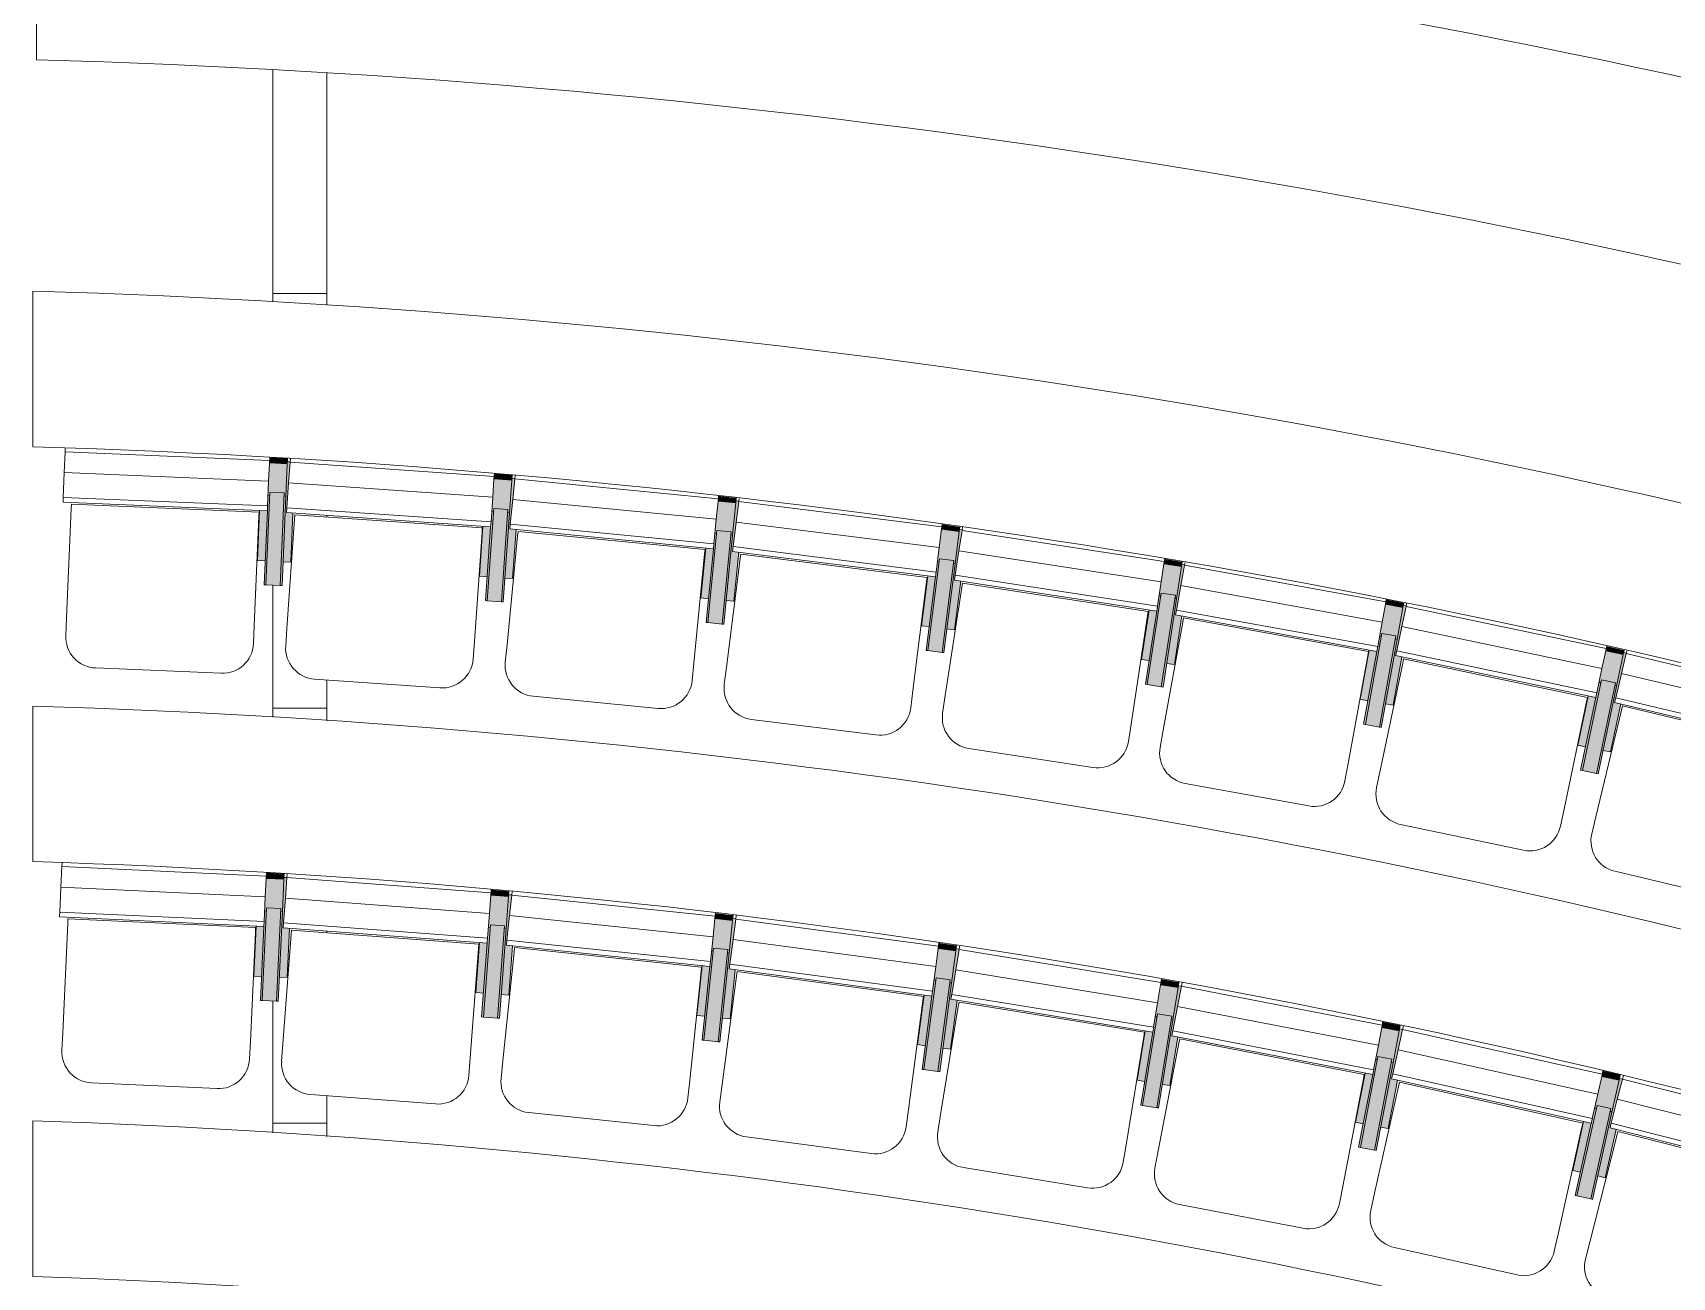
# Model space of a CAD drawing. Header units: millimetres. Extents: x 90978 to 295199, y -4084 to 97293.
# Drawn here: x 211489 to 215176, y 22577 to 25377 of the extents above; entities that cross this region are included whole.
import ezdxf

# ---------------------------------------------------------------- set-up
doc = ezdxf.new("R2010")
doc.units = ezdxf.units.MM
doc.header["$MEASUREMENT"] = 0
doc.layers.add('CSM-STL-XX-ZZ-M3-A-XXXX-00001_detached _19_04_21__rvt-1-Level 0$0$I-FURN', color=8, linetype='CONTINUOUS', lineweight=9)
doc.layers.add('CSM-STL-XX-ZZ-M3-A-XXXX-00001_detached _19_04_21__rvt-1-Level 0$0$I-WALL', color=7, linetype='CONTINUOUS', lineweight=9)

msp = doc.modelspace()

# ---------------------------------------------------------------- hatches: boundary and pattern name
at = {"layer": 'CSM-STL-XX-ZZ-M3-A-XXXX-00001_detached _19_04_21__rvt-1-Level 0$0$I-FURN'}
h = msp.add_hatch(color=256, dxfattribs=at)
h.paths.add_polyline_path([(212069.4, 24186.4), (212074.1, 24296.8), (212059.9, 24297.8), (212067.8, 24411.7), (212061.5, 24412), (212052, 24187.2), (212060.8, 24186.8)], flags=0)
h.paths.add_polyline_path([(212012, 24188.8), (212015.9, 24301.6), (211999.2, 24301.5), (211994.5, 24189.6), (212009.7, 24188.9)], flags=0)
for points in [[(212058.2, 24334.2), (212061.3, 24407.6), (212021.3, 24409.3), (212018.4, 24336), (212022.2, 24336.7), (212022.5, 24343.1), (212054.6, 24341.8), (212054.6, 24335.3)], [(212061.3, 24407.6), (212061.8, 24419.3), (212021.9, 24422), (212021.3, 24409.3)], [(212561.1, 24297.3), (212566.2, 24370.6), (212526.3, 24373.4), (212521.5, 24300.1), (212525.2, 24300.8), (212526.7, 24307.1), (212557.7, 24304.9), (212557.7, 24298.4)], [(212566.2, 24370.6), (212567, 24381.8), (212527.2, 24385.6), (212526.3, 24373.4)], [(212013.6, 24134.9), (212022.2, 24336.7), (212018.2, 24335.9), (212009.7, 24135.1)], [(212045.7, 24133.6), (212054.6, 24341.8), (212022.5, 24343.1), (212013.6, 24134.9)], [(212049.7, 24133.4), (212058.2, 24334.2), (212054.2, 24334.2), (212045.7, 24133.6)], [(213070, 24319.7), (213071, 24330.5), (213031.3, 24335.3), (213030.2, 24323.6)], [(212511.1, 24099.3), (212525.2, 24300.8), (212521.2, 24300.1), (212507.2, 24099.5)], [(212543.2, 24097), (212557.7, 24304.9), (212525.7, 24307.2), (212511.1, 24099.3), (212521.5, 24098.5)], [(212547.1, 24096.7), (212561.1, 24297.3), (212557.3, 24298.5), (212543.2, 24097)], [(213062.9, 24246.6), (213070, 24319.7), (213030.2, 24323.6), (213023.5, 24250.5), (213027.1, 24251), (213027.7, 24257.4), (213059.7, 24254.3), (213059.7, 24247.7)], [(213039.4, 24046.9), (213059.7, 24254.3), (213027.7, 24257.4), (213007.5, 24050)], [(213563, 24182.1), (213571.9, 24255), (213532.5, 24260), (213523.9, 24187.1), (213527.4, 24187.6), (213528.1, 24193.9), (213560, 24189.9), (213560, 24183.3)], [(213572.1, 24255), (213573.5, 24265.4), (213533.9, 24271.3), (213532.5, 24260)], [(213007.5, 24050), (213027.1, 24251), (213023, 24250.4), (213003.5, 24050.4)], [(213043.3, 24046.5), (213062.6, 24246.6), (213059, 24247.9), (213039.4, 24046.9)], [(213502.2, 23987.1), (213527.4, 24187.6), (213523.3, 24187.1), (213499, 23987.5)], [(213534.1, 23983.1), (213560, 24189.9), (213528.1, 24193.9), (213502.2, 23987.1)], [(213538, 23982.6), (213563, 24182.1), (213559.2, 24183.6), (213534.1, 23983.1)], [(214072.3, 24176.6), (214073.9, 24186.6), (214034.5, 24193.5), (214032.8, 24182.6), (214053, 24179.5)], [(214061.2, 24103.9), (214072.3, 24176.6), (214032.8, 24182.6), (214022.3, 24110), (214025.7, 24110.4), (214026.7, 24116.7), (214058.4, 24111.8), (214058.4, 24105.1)], [(213995.1, 23910.7), (214025.7, 24110.4), (214021.7, 24110), (213991.2, 23911.3)], [(214026.9, 23905.8), (214058.4, 24111.8), (214026.6, 24116), (213996.1, 23910.5)], [(214030.8, 23905.2), (214061.2, 24103.9), (214057.5, 24105.5), (214026.9, 23905.8)], [(214557.1, 24012.1), (214570.2, 24084.4), (214530.8, 24091.6), (214518.5, 24019.3), (214521.8, 24019.5), (214523.5, 24025.7), (214554.5, 24020.1), (214553.4, 24013.8), (214554.5, 24013.3)], [(214570.2, 24084.4), (214572, 24094.2), (214532.8, 24102.1), (214530.8, 24091.6)], [(214485.7, 23820.8), (214521.8, 24019.5), (214517.7, 24019.3), (214481.8, 23821.5)], [(214517.3, 23815), (214553.8, 24020.2), (214522.9, 24025.8), (214485.7, 23820.8), (214490.9, 23819.8)], [(214521.2, 23814.3), (214556.2, 24012.5), (214553.4, 24013.8), (214517.3, 23815), (214519, 23814.7)], [(215050.2, 23906.8), (215065.3, 23978.7), (215026.2, 23986.9), (215012, 23915), (215015.2, 23915.2), (215016.5, 23921.4), (215047.9, 23914.8), (215046.6, 23908.6), (215047.9, 23907.9)], [(215065.3, 23978.7), (215067.3, 23988.1), (215028.3, 23997.1), (215026.2, 23986.9)], [(214973.7, 23717.5), (215015.2, 23915.2), (215011.1, 23915), (214969.8, 23718.3)], [(215005.1, 23710.9), (215047.9, 23914.8), (215016.5, 23921.4), (214973.7, 23717.5), (215004.1, 23711.1)], [(215008.9, 23710), (215050.2, 23906.8), (215046.6, 23908.6), (215005.1, 23710.9)], [(212053.9, 23472.6), (212054.5, 23484.8), (212014.5, 23487.6), (212013.9, 23474.4)], [(212050.5, 23399.2), (212053.9, 23472.6), (212013.9, 23474.4), (212010.8, 23401.1), (212014.5, 23401.8), (212014.8, 23408.2), (212046.9, 23406.7), (212046.9, 23400.3)], [(212559, 23433.5), (212559.9, 23445.5), (212520.1, 23449.3), (212519.1, 23436.5)], [(212553.5, 23360.2), (212559, 23433.5), (212519.1, 23436.5), (212514, 23363.3), (212517.6, 23363.9), (212518.1, 23370.3), (212550.1, 23367.9), (212550.1, 23361.3)], [(212005.2, 23200), (212014.5, 23401.8), (212010.6, 23401), (212001.3, 23200.2)], [(212037.3, 23198.6), (212046.9, 23406.7), (212014.8, 23408.2), (212005.2, 23200)], [(212041.2, 23198.4), (212050.5, 23399.2), (212046.6, 23399.2), (212037.3, 23198.6)], [(213055.2, 23306.7), (213062.8, 23379.8), (213023, 23384), (213015.9, 23310.9), (213019.4, 23311.5), (213020.1, 23317.8), (213052, 23314.5), (213052, 23307.9)], [(213062.8, 23379.8), (213064, 23391.6), (213024.3, 23396.5), (213023, 23384)], [(212502.5, 23162.5), (212517.6, 23363.9), (212513.6, 23363.2), (212498.6, 23162.8)], [(212534.5, 23160.1), (212550.1, 23367.9), (212518.1, 23370.3), (212502.5, 23162.5), (212514, 23161.6)], [(212538.5, 23159.8), (212553.5, 23360.2), (212549.7, 23361.5), (212534.5, 23160.1)], [(212998.5, 23110.5), (213019.4, 23311.5), (213015.4, 23310.9), (212994.6, 23110.9)], [(213030.4, 23107.2), (213052, 23314.5), (213020.1, 23317.8), (212998.5, 23110.5)], [(213034.3, 23106.8), (213055, 23306.8), (213051.4, 23308.1), (213030.4, 23107.2)], [(213555.1, 23238.8), (213564.6, 23311.6), (213525.2, 23316.9), (213516, 23244.1), (213519.5, 23244.5), (213520.3, 23250.9), (213552.2, 23246.6), (213552.2, 23239.9)], [(213564.8, 23311.6), (213566.4, 23323.4), (213526.8, 23329.3), (213525.2, 23316.9)], [(213492.7, 23044.3), (213519.5, 23244.5), (213515.5, 23244.1), (213488.8, 23044.8), (213490.7, 23044.6)], [(213524.6, 23040), (213552.2, 23246.6), (213520.3, 23250.9), (213492.7, 23044.3)], [(213528.5, 23039.5), (213555.1, 23238.8), (213551.3, 23240.3), (213524.6, 23040)], [(214052.9, 23156.4), (214064.7, 23228.9), (214025.2, 23235.3), (214014.1, 23162.9), (214017.4, 23163.2), (214018.6, 23169.5), (214050.2, 23164.3), (214050.2, 23157.5)], [(214064.7, 23228.9), (214066.6, 23240.8), (214027.2, 23247.7), (214025.2, 23235.3), (214053, 23230.8)], [(213984.9, 22963.8), (214017.4, 23163.2), (214013.4, 23162.8), (213981, 22964.4)], [(214016.6, 22958.6), (214050.2, 23164.3), (214018.5, 23169.5), (213984.9, 22963.8), (213987.7, 22963.3)], [(214020.5, 22958), (214052.9, 23156.4), (214049.1, 23158), (214016.6, 22958.6), (214019.9, 22958.1)], [(214561.9, 23131.8), (214564.3, 23143.9), (214525.1, 23151.8), (214522.7, 23139.4)], [(214548, 23059.6), (214561.9, 23131.8), (214522.7, 23139.4), (214509.6, 23067.3), (214512.8, 23067.4), (214514.9, 23073.6), (214545.5, 23067.6), (214544.3, 23061.4), (214545.5, 23060.8)], [(214474.5, 22869.1), (214512.8, 23067.4), (214508.7, 23067.2), (214470.6, 22869.8)], [(214506, 22863), (214544.7, 23067.8), (214514, 23073.7), (214474.5, 22869.1), (214481.4, 22867.8)], [(214509.9, 22862.3), (214547.2, 23060), (214544.3, 23061.4), (214506.6, 22862.9)], [(215056.2, 23020.3), (215058.9, 23032.7), (215019.9, 23041.7), (215017.1, 23029.1)], [(215040.2, 22948.6), (215056.2, 23020.3), (215017.1, 23029.1), (215002.1, 22957.4), (215005.2, 22957.5), (215006.6, 22963.7), (215037.9, 22956.7), (215036.5, 22950.5), (215037.9, 22949.8)], [(214961.2, 22760.3), (215005.2, 22957.5), (215001.1, 22957.3), (214957.3, 22761.2)], [(214992.5, 22753.3), (215037.9, 22956.7), (215006.6, 22963.7), (214961.2, 22760.3), (214990.3, 22753.8)], [(214996.4, 22752.4), (215040.2, 22948.6), (215036.5, 22950.5), (214992.5, 22753.3)]]:
    msp.add_hatch(color=256, dxfattribs=at).paths.add_polyline_path(points, flags=0)
h = msp.add_hatch(color=256, dxfattribs=at)
h.paths.add_polyline_path([(212568.3, 24149.2), (212576, 24259.4), (212561.9, 24260.8), (212572.9, 24374.4), (212566.5, 24374.9), (212550.9, 24150.4), (212561.9, 24149.7)], flags=0)
h.paths.add_polyline_path([(212511, 24153.2), (212518.8, 24265.7), (212501.4, 24266.9), (212493.5, 24154.4), (212507.2, 24153.5)], flags=0)
h = msp.add_hatch(color=256, dxfattribs=at)
h.paths.add_polyline_path([(213066, 24098.3), (213076.7, 24208.3), (213062.6, 24210.1), (213076.7, 24323.4), (213070.4, 24324), (213049.1, 24100), (213062.9, 24098.7)], flags=0)
h.paths.add_polyline_path([(213008.8, 24103.9), (213019.7, 24216.2), (213002.3, 24217.9), (212991.3, 24105.6), (213007.5, 24104.1)], flags=0)
h = msp.add_hatch(color=256, dxfattribs=at)
h.paths.add_polyline_path([(213562.1, 24033.9), (213575.8, 24143.5), (213561.8, 24145.6), (213578, 24258.6), (213572.7, 24259.3), (213544.7, 24036), (213560, 24034.1)], flags=0)
h.paths.add_polyline_path([(213505, 24041), (213519, 24152.9), (213501.7, 24155.1), (213487.7, 24043.2), (213502.2, 24041.3)], flags=0)
h = msp.add_hatch(color=256, dxfattribs=at)
h.paths.add_polyline_path([(214056.2, 23955.8), (214072.9, 24065), (214059, 24067.5), (214079.2, 24179.9), (214073, 24180.8), (214038.9, 23958.4), (214053, 23956.3)], flags=0)
h.paths.add_polyline_path([(213999.4, 23964.5), (214016.5, 24076), (213999.2, 24078.6), (213982.1, 23967.1), (213996.1, 23965)], flags=0)
h = msp.add_hatch(color=256, dxfattribs=at)
h.paths.add_polyline_path([(214548, 23864.2), (214567.6, 23972.9), (214553.8, 23975.8), (214577.1, 24087.6), (214571, 24088.7), (214530.8, 23867.3)], flags=0)
h.paths.add_polyline_path([(214491.4, 23874.4), (214511.6, 23985.4), (214494.4, 23988.5), (214474.2, 23877.6), (214490.9, 23874.5)], flags=0)
h = msp.add_hatch(color=256, dxfattribs=at)
h.paths.add_polyline_path([(215037.1, 23759.1), (215059.8, 23867.3), (215046, 23870.6), (215072.3, 23981.6), (215066.2, 23982.9), (215020, 23762.7)], flags=0)
h.paths.add_polyline_path([(214980.9, 23770.9), (215003.2, 23881.5), (214986.9, 23884.9), (214963.7, 23774.5), (214973.7, 23772.4)], flags=0)
h = msp.add_hatch(color=256, dxfattribs=at)
h.paths.add_polyline_path([(212061.2, 23251.3), (212066.3, 23362.3), (212052.3, 23363.4), (212060.8, 23476.6), (212054.1, 23476.9), (212043.7, 23252.1), (212051.8, 23251.8)], flags=0)
h.paths.add_polyline_path([(212003.8, 23254), (212008, 23366.7), (211991.4, 23366.6), (211986.3, 23254.8), (212001.3, 23254.1)], flags=0)
h = msp.add_hatch(color=256, dxfattribs=at)
h.paths.add_polyline_path([(212559.9, 23212.1), (212568.3, 23322.9), (212554.3, 23324.4), (212566.1, 23437.3), (212559.4, 23437.8), (212542.5, 23213.4), (212554.3, 23212.5)], flags=0)
h.paths.add_polyline_path([(212502.6, 23216.4), (212511.1, 23328.9), (212493.6, 23330.2), (212485.2, 23217.7), (212502.5, 23216.4)], flags=0)
h = msp.add_hatch(color=256, dxfattribs=at)
h.paths.add_polyline_path([(213057.3, 23158.5), (213068.9, 23269), (213055, 23270.9), (213070, 23383.4), (213063.3, 23384.1), (213039.9, 23160.3), (213055.2, 23158.7)], flags=0)
h.paths.add_polyline_path([(213000.1, 23164.5), (213011.8, 23276.6), (212994.4, 23278.5), (212982.7, 23166.3), (212998.5, 23164.6)], flags=0)
h = msp.add_hatch(color=256, dxfattribs=at)
h.paths.add_polyline_path([(213553, 23090.5), (213567.7, 23200.7), (213553.8, 23202.9), (213571.8, 23315), (213565.4, 23315.9), (213535.6, 23092.9), (213552.2, 23090.6)], flags=0)
h.paths.add_polyline_path([(213496, 23098.2), (213510.9, 23209.9), (213493.6, 23212.3), (213478.6, 23100.5), (213492.7, 23098.6)], flags=0)
h = msp.add_hatch(color=256, dxfattribs=at)
h.paths.add_polyline_path([(214046.4, 23008.3), (214064.3, 23117.9), (214050.7, 23121.2), (214072, 23232.1), (214065.4, 23233.2), (214029.1, 23011.1)], flags=0)
h.paths.add_polyline_path([(213989.7, 23017.5), (214007.8, 23128.8), (213990.6, 23131.7), (213972.4, 23020.4), (213987.7, 23017.9)], flags=0)
h = msp.add_hatch(color=256, dxfattribs=at)
h.paths.add_polyline_path([(214537.3, 22911.8), (214558.3, 23020.9), (214544.7, 23023.9), (214569.3, 23134.8), (214562.7, 23136), (214520.1, 22915.1), (214528.1, 22913.6)], flags=0)
h.paths.add_polyline_path([(214480.8, 22922.7), (214502.2, 23033.4), (214485, 23036.7), (214463.7, 22926), (214474.5, 22923.9)], flags=0)
h = msp.add_hatch(color=256, dxfattribs=at)
h.paths.add_polyline_path([(215025.2, 22801.2), (215049.4, 22909.6), (215035.8, 22913), (215063.6, 23023.1), (215057.1, 23024.6), (215008.1, 22805)], flags=0)
h.paths.add_polyline_path([(214969.1, 22813.7), (214992.5, 22924), (214976.5, 22927.6), (214952, 22817.5), (214961.2, 22815.4)], flags=0)

# ---------------------------------------------------------------- linework, layer by layer
for p, q in [((211497.7, 25729.2), (211497.7, 25316.6)), ((211489.3, 24795.8), (211489.3, 24445.7)), ((211562, 24434.1), (211562.3, 24442.6)), ((211560, 24387.8), (211562, 24434.1)), ((211562, 24434.1), (212021.6, 24414.7)), ((212021.3, 24409.3), (212019.6, 24368.3)), ((212021.3, 24409.3), (212021.9, 24422)), ((212021.3, 24409.3), (212061.3, 24407.6)), ((212058.2, 24334.2), (212061.3, 24407.6)), ((212061.8, 24419.3), (212061.3, 24407.6)), ((212067.9, 24411.7), (212061.5, 24412)), ((212064.6, 24364.5), (212067.8, 24410.8)), ((212067.8, 24410.8), (212068.4, 24418.8)), ((212067.8, 24410.8), (212526.7, 24378.7)), ((211557.6, 24331.9), (211560, 24387.8)), ((212019.6, 24368.3), (211560, 24387.8)), ((212019.6, 24368.3), (212017.2, 24312.5)), ((212526.3, 24373.4), (212523.5, 24332.4)), ((212526.3, 24373.4), (212527.2, 24385.6)), ((212526.3, 24373.4), (212566.2, 24370.6)), ((212561.1, 24297.3), (212566.2, 24370.6)), ((212567, 24381.8), (212566.2, 24370.6)), ((212573, 24374.4), (212566.5, 24374.9)), ((212568.4, 24327.4), (212572.9, 24373.5)), ((212572.9, 24373.5), (212573.6, 24381.2)), ((212572.9, 24373.5), (213030.7, 24328.9)), ((211557.2, 24321), (211557.7, 24332.6)), ((211557.6, 24331.9), (212017.2, 24312.5)), ((212013.6, 24134.9), (212022.5, 24343.1)), ((212018.2, 24335.9), (212022.2, 24336.7)), ((212022.5, 24343.1), (212054.6, 24341.8)), ((212045.7, 24133.6), (212054.6, 24341.8)), ((212049.7, 24133.4), (212058.2, 24334.2)), ((212054.3, 24335.4), (212058.2, 24334.2)), ((212060.7, 24308.7), (212064.6, 24364.5)), ((212523.5, 24332.4), (212064.6, 24364.5)), ((212523.5, 24332.4), (212519.6, 24276.7)), ((213030.2, 24323.6), (213031.3, 24335.3)), ((213071, 24330.5), (213070, 24319.7)), ((211557.2, 24321), (212016.8, 24301.5)), ((211565.2, 24060.4), (211575.6, 24306.6)), ((211575.6, 24306.6), (211576, 24316.6)), ((211576, 24316.6), (211998.1, 24298.7)), ((211999.3, 24302.3), (211994.5, 24189.6)), ((211998.1, 24298.7), (211997.7, 24288.7)), ((212016.8, 24301.5), (212009.7, 24135.1)), ((212017.3, 24313.1), (212016.8, 24301.5)), ((212059.9, 24297.8), (212060.7, 24309.4)), ((212059.9, 24297.8), (212518.8, 24265.7)), ((212060.7, 24308.7), (212519.6, 24276.7)), ((212069.4, 24186.4), (212074.1, 24296.8)), ((212511.1, 24099.3), (212525.7, 24307.2)), ((212521.2, 24300.1), (212525.2, 24300.8)), ((212525.7, 24307.2), (212557.7, 24304.9)), ((212543.2, 24097), (212557.7, 24304.9)), ((212547.1, 24096.7), (212561.1, 24297.3)), ((212557.3, 24298.5), (212561.1, 24297.3)), ((212562.9, 24271.7), (212568.4, 24327.4)), ((213026.2, 24282.7), (212568.4, 24327.4)), ((213030.2, 24323.6), (213026.2, 24282.7)), ((213030.2, 24323.6), (213070, 24319.7)), ((213062.9, 24246.6), (213070, 24319.7)), ((213076.8, 24323.4), (213070.4, 24324)), ((213070.9, 24276.4), (213076.7, 24322.5)), ((213076.7, 24322.5), (213077.6, 24329.7)), ((213076.7, 24322.5), (213533.1, 24265.3)), ((211997.7, 24288.7), (211987.2, 24042.5)), ((212060.8, 24037.1), (212077.9, 24282.9)), ((212077.9, 24282.9), (212078.6, 24292.9)), ((212078.6, 24292.9), (212500.1, 24263.4)), ((212501.4, 24266.9), (212493.5, 24154.4)), ((212500.1, 24263.4), (212499.4, 24253.5)), ((212518.8, 24265.7), (212507.2, 24099.5)), ((212519.6, 24277.3), (212518.8, 24265.7)), ((212561.9, 24260.8), (212563, 24272.4)), ((212561.9, 24260.8), (213019.7, 24216.2)), ((212562.9, 24271.7), (213020.8, 24227.1)), ((212568.3, 24149.2), (212576, 24259.4)), ((213007.5, 24050), (213027.7, 24257.4)), ((213026.2, 24282.7), (213020.8, 24227.1)), ((213027.7, 24257.4), (213059.7, 24254.3)), ((213064, 24221), (213070.9, 24276.4)), ((213527.4, 24219.2), (213070.9, 24276.4)), ((213532.5, 24260), (213527.4, 24219.2)), ((213532.5, 24260), (213533.9, 24271.3)), ((213532.5, 24260), (213572.1, 24255)), ((213571.9, 24211.7), (213578.9, 24257.6)), ((213573.5, 24265.4), (213572.1, 24255)), ((213578, 24258.6), (213572.7, 24259.3)), ((213578.9, 24257.6), (213580, 24264.5)), ((213578.9, 24257.6), (214033.6, 24187.9)), ((212499.4, 24253.5), (212482.2, 24007.7)), ((212555.6, 24000.2), (212579.5, 24245.5)), ((212579.5, 24245.5), (212580.4, 24255.4)), ((212580.4, 24255.4), (213000.9, 24214.4)), ((213020.8, 24227.7), (213019.7, 24216.2)), ((213023, 24250.4), (213027.1, 24251)), ((213039.4, 24046.9), (213059.7, 24254.3)), ((213043.3, 24046.5), (213062.9, 24246.6)), ((213059, 24247.9), (213062.9, 24246.6)), ((213062.6, 24210.1), (213064.1, 24221.6)), ((213064, 24221), (213520.4, 24163.8)), ((213563, 24182.1), (213572.1, 24255)), ((211994.5, 24189.6), (212012, 24188.8)), ((212052, 24187.2), (212069.4, 24186.4)), ((212999.9, 24204.5), (212976, 23959.2)), ((213002.3, 24217.9), (212991.3, 24105.6)), ((213000.9, 24214.4), (212999.9, 24204.5)), ((213019.7, 24216.2), (213003.5, 24050.4)), ((213049.1, 23949.7), (213079.8, 24194.3)), ((213062.6, 24210.1), (213519, 24152.9)), ((213066, 24098.3), (213076.7, 24208.3)), ((213079.8, 24194.3), (213081, 24204.1)), ((213081, 24204.1), (213500.2, 24151.6)), ((213502.2, 23987.1), (213528.1, 24193.9)), ((213527.4, 24219.2), (213520.4, 24163.8)), ((213523.3, 24187.1), (213527.4, 24187.6)), ((213528.1, 24193.9), (213560, 24189.9)), ((213534.1, 23983.1), (213560, 24189.9)), ((213559.2, 24183.6), (213563, 24182.1)), ((213563.4, 24156.5), (213571.9, 24211.7)), ((214026.6, 24142), (213571.9, 24211.7)), ((214032.8, 24182.6), (214034.5, 24193.5)), ((214073.9, 24186.6), (214072.3, 24176.6)), ((214079.2, 24179), (214080.4, 24185.5)), ((212493.5, 24154.4), (212511, 24153.2)), ((212550.9, 24150.4), (212568.3, 24149.2)), ((213501.7, 24155.1), (213487.7, 24043.2)), ((213519, 24152.9), (213498.3, 23987.6)), ((213500.2, 24151.6), (213499, 24141.7)), ((213520.5, 24164.4), (213519, 24152.9)), ((213538, 23982.6), (213563, 24182.1)), ((213561.8, 24145.6), (213563.5, 24157.1)), ((213563.4, 24156.5), (214018.1, 24086.8)), ((214032.8, 24182.6), (214026.6, 24142)), ((214032.8, 24182.6), (214072.3, 24176.6)), ((214061.2, 24103.9), (214072.3, 24176.6)), ((214070.9, 24133.3), (214079.2, 24179)), ((214079.3, 24179.9), (214073, 24180.8)), ((214079.2, 24179), (214531.8, 24096.8)), ((212013.6, 24134.9), (212009.7, 24135.1)), ((212045.7, 24133.6), (212013.6, 24134.9)), ((212049.7, 24133.4), (212045.7, 24133.6)), ((213499, 24141.7), (213468.3, 23897.2)), ((213541.2, 23885.8), (213578.5, 24129.3)), ((213561.8, 24145.6), (214016.5, 24076)), ((213562.1, 24033.9), (213575.8, 24143.5)), ((213578.5, 24129.3), (213580, 24139.2)), ((213580, 24139.2), (213997.6, 24075.2)), ((213995.1, 23910.7), (214026.7, 24116.7)), ((214026.6, 24142), (214018.1, 24086.8)), ((214021.7, 24110), (214025.7, 24110.4)), ((214026.7, 24116.7), (214058.4, 24111.8)), ((214026.9, 23905.8), (214058.4, 24111.8)), ((214060.9, 24078.3), (214070.9, 24133.3)), ((214523.5, 24051.2), (214070.9, 24133.3)), ((212511.1, 24099.3), (212507.2, 24099.5)), ((212543.2, 24097), (212511.1, 24099.3)), ((212547.1, 24096.7), (212543.2, 24097)), ((212991.3, 24105.6), (213008.8, 24103.9)), ((213048.6, 24100), (213066, 24098.3)), ((213999.2, 24078.6), (213982.1, 23967.1)), ((214016.5, 24076), (213991.2, 23911.3)), ((213997.6, 24075.2), (213996.1, 24065.4)), ((214018.2, 24087.4), (214016.5, 24076)), ((214030.8, 23905.2), (214061.2, 24103.9)), ((214057.5, 24105.5), (214061.2, 24103.9)), ((214059, 24067.5), (214061, 24079)), ((214060.9, 24078.3), (214513.5, 23996.2)), ((214530.8, 24091.6), (214523.5, 24051.2)), ((214530.8, 24091.6), (214532.8, 24102.1)), ((214530.8, 24091.6), (214570.2, 24084.4)), ((214557.1, 24012.1), (214570.2, 24084.4)), ((214567.6, 24041.2), (214577.1, 24086.6)), ((214572, 24094.2), (214570.2, 24084.4)), ((214577.3, 24087.5), (214571, 24088.7)), ((214577.1, 24086.6), (214578.4, 24092.9)), ((214577.1, 24086.6), (215027.3, 23992.1)), ((211563.5, 24020.9), (211565.2, 24060.4)), ((211987.2, 24042.5), (211985.6, 24003.1)), ((212058, 23997.7), (212060.8, 24037.1)), ((213007.5, 24050), (213003.5, 24050.4)), ((213039.4, 24046.9), (213007.5, 24050)), ((213043.3, 24046.5), (213039.4, 24046.9)), ((213487.7, 24043.2), (213505, 24041)), ((213544.7, 24036), (213562.1, 24033.9)), ((213996.1, 24065.4), (213958.8, 23821.8)), ((214031.2, 23808.3), (214075.2, 24050.8)), ((214056.2, 23955.8), (214072.9, 24065)), ((214059, 24067.5), (214511.6, 23985.4)), ((214075.2, 24050.8), (214077, 24060.6)), ((214077, 24060.6), (214492.7, 23985.1)), ((214523.5, 24051.2), (214513.5, 23996.2)), ((214556.1, 23986.5), (214567.6, 24041.2)), ((215017.8, 23946.7), (214567.6, 24041.2)), ((212482.2, 24007.7), (212479.5, 23968.2)), ((212551.7, 23960.9), (212555.6, 24000.2)), ((214485.7, 23820.8), (214522.9, 24025.8)), ((214517.3, 23815), (214554.5, 24020.1)), ((214517.7, 24019.3), (214521.8, 24019.5)), ((214521.2, 23814.3), (214557.1, 24012.1)), ((214522.9, 24025.8), (214554.5, 24020.1)), ((214553.4, 24013.8), (214557.1, 24012.1)), ((213502.2, 23987.1), (213498.3, 23987.6)), ((213534.1, 23983.1), (213502.2, 23987.1)), ((213538, 23982.6), (213534.1, 23983.1)), ((213982.1, 23967.1), (213999.4, 23964.5)), ((214490.9, 23975.4), (214446.9, 23732.9)), ((214494.4, 23988.5), (214474.2, 23877.6)), ((214511.6, 23985.4), (214481.8, 23821.5)), ((214492.7, 23985.1), (214490.9, 23975.4)), ((214513.7, 23996.8), (214511.6, 23985.4)), ((214548, 23864.2), (214567.7, 23972.9)), ((214553.8, 23975.8), (214556.2, 23987.2)), ((214553.8, 23975.8), (215004, 23881.3)), ((214556.1, 23986.5), (215006.3, 23892)), ((214569.6, 23958.6), (214571.7, 23968.4)), ((214571.7, 23968.4), (214985.1, 23881.6)), ((215026.2, 23986.9), (215017.8, 23946.7)), ((215026.2, 23986.9), (215028.3, 23997.1)), ((215026.2, 23986.9), (215065.3, 23978.7)), ((215050.2, 23906.8), (215065.3, 23978.7)), ((215061.5, 23935.6), (215072.3, 23980.7)), ((215067.3, 23988.1), (215065.3, 23978.7)), ((215072.5, 23981.6), (215066.2, 23982.9)), ((215072.3, 23980.7), (215073.7, 23986.7)), ((215072.3, 23980.7), (215519.7, 23873.9)), ((211630.5, 23948), (211912.7, 23936.1)), ((212976, 23959.2), (212972.2, 23919.9)), ((213044.2, 23910.5), (213049.1, 23949.7)), ((214038.9, 23958.4), (214056.2, 23955.8)), ((214519, 23717.5), (214569.6, 23958.6)), ((215017.8, 23946.7), (215006.3, 23892)), ((215048.6, 23881.2), (215061.5, 23935.6)), ((215509, 23828.8), (215061.5, 23935.6)), ((212123, 23923), (212404.7, 23903.3)), ((213468.3, 23897.2), (213463.4, 23858)), ((213995.1, 23910.7), (213991.2, 23911.3)), ((214026.9, 23905.8), (213995.1, 23910.7)), ((214030.8, 23905.2), (214026.9, 23905.8)), ((214973.7, 23717.5), (215016.5, 23921.4)), ((215006.4, 23892.7), (215004, 23881.3)), ((215005.1, 23710.9), (215047.9, 23914.8)), ((215008.9, 23710), (215050.2, 23906.8)), ((215011.1, 23915), (215015.2, 23915.2)), ((215016.5, 23921.4), (215047.9, 23914.8)), ((215046.6, 23908.6), (215050.2, 23906.8)), ((211489.3, 23862.4), (211489.3, 23512.3)), ((212614.6, 23884.4), (212895.7, 23857)), ((213535.2, 23846.7), (213541.2, 23885.8)), ((214474.2, 23877.6), (214491.4, 23874.4)), ((214530.8, 23867.3), (214548, 23864.2)), ((214983.1, 23871.8), (214932.5, 23630.7)), ((214986.9, 23884.9), (214963.7, 23774.5)), ((215004, 23881.3), (214969.8, 23718.3)), ((214985.1, 23881.6), (214983.1, 23871.8)), ((215004.1, 23613.2), (215061.3, 23852.9)), ((215037.1, 23759.1), (215059.8, 23867.3)), ((215046, 23870.6), (215048.7, 23881.9)), ((215046, 23870.6), (215493.4, 23763.7)), ((215048.6, 23881.2), (215496, 23774.4)), ((215061.3, 23852.9), (215063.6, 23862.6)), ((215063.6, 23862.6), (215474.6, 23764.5)), ((213105, 23832.4), (213385.3, 23797.3)), ((213958.8, 23821.8), (213952.8, 23782.7)), ((214485.7, 23820.8), (214481.8, 23821.5)), ((214517.3, 23815), (214485.7, 23820.8)), ((214521.2, 23814.3), (214517.3, 23815)), ((214024.2, 23769.4), (214031.2, 23808.3)), ((213593.8, 23766.9), (213873, 23724.1)), ((214963.7, 23774.5), (214980.9, 23770.9)), ((215020, 23762.7), (215037.1, 23759.1)), ((214446.9, 23732.9), (214439.9, 23694)), ((214510.9, 23678.8), (214519, 23717.5)), ((214973.7, 23717.5), (214969.8, 23718.3)), ((215005.1, 23710.9), (214973.7, 23717.5)), ((215008.9, 23710), (215005.1, 23710.9)), ((214080.6, 23688.1), (214358.5, 23637.6)), ((214932.5, 23630.7), (214924.4, 23592)), ((214565, 23595.9), (214841.5, 23537.9)), ((214994.9, 23574.8), (215004.1, 23613.2)), ((211552.5, 23454.6), (211554.7, 23501)), ((211554.7, 23501), (211555.1, 23509.4)), ((211554.7, 23501), (212014.2, 23479.8)), ((212013.9, 23474.4), (212014.5, 23487.6)), ((212054.5, 23484.8), (212053.9, 23472.6)), ((212060.8, 23476.3), (212061.4, 23484.3)), ((215046.8, 23490.5), (215321.5, 23424.9)), ((211550, 23398.8), (211552.5, 23454.6)), ((212012, 23433.4), (211552.5, 23454.6)), ((212013.9, 23474.4), (212012, 23433.4)), ((212013.9, 23474.4), (212053.9, 23472.6)), ((212050.5, 23399.2), (212053.9, 23472.6)), ((212060.9, 23476.6), (212054.1, 23476.9)), ((212057.4, 23430), (212060.8, 23476.3)), ((212060.8, 23476.3), (212519.5, 23441.8)), ((212519.1, 23436.5), (212520.1, 23449.3)), ((212012, 23433.4), (212009.5, 23377.6)), ((212053.2, 23374.3), (212057.4, 23430)), ((212516.1, 23395.6), (212057.4, 23430)), ((212519.1, 23436.5), (212516.1, 23395.6)), ((212519.1, 23436.5), (212559, 23433.5)), ((212553.5, 23360.2), (212559, 23433.5)), ((212559.9, 23445.5), (212559, 23433.5)), ((212566.1, 23437.3), (212559.4, 23437.8)), ((212561.3, 23390.9), (212566.1, 23437)), ((212566.1, 23437), (212566.9, 23444.8)), ((212566.1, 23437), (213023.6, 23389.3)), ((211549.5, 23387.8), (211550, 23399.4)), ((211549.5, 23387.8), (212009, 23366.6)), ((211550, 23398.8), (212009.5, 23377.6)), ((211556.5, 23127.2), (211567.8, 23373.4)), ((211567.8, 23373.4), (211568.3, 23383.3)), ((211568.3, 23383.3), (211990.3, 23363.9)), ((212005.2, 23200), (212014.8, 23408.2)), ((212009.5, 23378.2), (212009, 23366.6)), ((212010.6, 23401), (212014.5, 23401.8)), ((212014.8, 23408.2), (212046.9, 23406.7)), ((212037.3, 23198.6), (212046.9, 23406.7)), ((212041.2, 23198.4), (212050.5, 23399.2)), ((212046.6, 23400.3), (212050.5, 23399.2)), ((212052.3, 23363.4), (212053.2, 23374.9)), ((212053.2, 23374.3), (212511.9, 23339.8)), ((212516.1, 23395.6), (212511.9, 23339.8)), ((212555.5, 23335.3), (212561.3, 23390.9)), ((213018.8, 23343.1), (212561.3, 23390.9)), ((213023, 23384), (213018.8, 23343.1)), ((213023, 23384), (213024.3, 23396.5)), ((213023, 23384), (213062.8, 23379.8)), ((213055.2, 23306.7), (213062.8, 23379.8)), ((213064, 23391.6), (213062.8, 23379.8)), ((213070, 23383.4), (213063.3, 23384.1)), ((213063.8, 23337.1), (213070, 23383.1)), ((213070, 23383.1), (213071, 23390.8)), ((213070, 23383.1), (213525.9, 23322.2)), ((211989.8, 23353.9), (211978.5, 23107.8)), ((211991.5, 23367.4), (211986.3, 23254.8)), ((211990.3, 23363.9), (211989.8, 23353.9)), ((212009, 23366.6), (212001.3, 23200.2)), ((212051.8, 23102.7), (212070.3, 23348.4)), ((212052.3, 23363.4), (212511.1, 23328.9)), ((212061.2, 23251.3), (212066.3, 23362.3)), ((212070.3, 23348.4), (212071, 23358.3)), ((212071, 23358.3), (212492.3, 23326.7)), ((212502.5, 23162.5), (212518.1, 23370.3)), ((212511.9, 23340.5), (212511.1, 23328.9)), ((212513.6, 23363.2), (212517.6, 23363.9)), ((212518.1, 23370.3), (212550.1, 23367.9)), ((212534.5, 23160.1), (212550.1, 23367.9)), ((212538.5, 23159.8), (212553.5, 23360.2)), ((212549.7, 23361.5), (212553.5, 23360.2)), ((212554.3, 23324.4), (212555.5, 23335.9)), ((212555.5, 23335.3), (213013, 23287.5)), ((213018.8, 23343.1), (213013, 23287.5)), ((213056.4, 23281.7), (213063.8, 23337.1)), ((213519.8, 23276.2), (213063.8, 23337.1)), ((212491.6, 23316.7), (212473.1, 23071)), ((212493.6, 23330.2), (212485.2, 23217.7)), ((212492.3, 23326.7), (212491.6, 23316.7)), ((212511.1, 23328.9), (212498.6, 23162.8)), ((212546.2, 23063.8), (212571.8, 23308.9)), ((212554.3, 23324.4), (213011.8, 23276.6)), ((212559.9, 23212.1), (212568.3, 23322.9)), ((212571.8, 23308.9), (212572.8, 23318.8)), ((212572.8, 23318.8), (212993, 23275)), ((212998.5, 23110.5), (213020.1, 23317.8)), ((213015.4, 23310.9), (213019.4, 23311.5)), ((213020.1, 23317.8), (213052, 23314.5)), ((213030.4, 23107.2), (213052, 23314.5)), ((213034.3, 23106.8), (213055.2, 23306.7)), ((213051.4, 23308.1), (213055.2, 23306.7)), ((213525.2, 23316.9), (213519.8, 23276.2)), ((213525.2, 23316.9), (213526.8, 23329.3)), ((213525.2, 23316.9), (213564.8, 23311.6)), ((213555.1, 23238.8), (213564.8, 23311.6)), ((213564.6, 23268.9), (213572.1, 23314.7)), ((213566.4, 23323.4), (213564.8, 23311.6)), ((213572.1, 23315), (213565.4, 23315.9)), ((213572.1, 23314.7), (213573.3, 23322.3)), ((213572.1, 23314.7), (214026.1, 23240.6)), ((212992, 23265.1), (212966.4, 23020)), ((212994.4, 23278.5), (212982.7, 23166.3)), ((212993, 23275), (212992, 23265.1)), ((213011.8, 23276.6), (212994.6, 23110.9)), ((213013, 23288.2), (213011.8, 23276.6)), ((213055, 23270.9), (213056.5, 23282.4)), ((213055, 23270.9), (213510.9, 23209.9)), ((213056.4, 23281.7), (213512.4, 23220.8)), ((213057.3, 23158.5), (213068.9, 23269)), ((213072, 23254.9), (213073.3, 23264.8)), ((213073.3, 23264.8), (213492.1, 23208.8)), ((213519.8, 23276.2), (213512.4, 23220.8)), ((213555.6, 23213.7), (213564.6, 23268.9)), ((214018.6, 23194.8), (213564.6, 23268.9)), ((211986.3, 23254.8), (212003.8, 23254)), ((212043.7, 23252.1), (212061.2, 23251.3)), ((213039.4, 23010.6), (213072, 23254.9)), ((213492.7, 23044.3), (213520.3, 23250.9)), ((213515.5, 23244.1), (213519.5, 23244.5)), ((213520.3, 23250.9), (213552.2, 23246.6)), ((213524.6, 23040), (213552.2, 23246.6)), ((213528.5, 23039.5), (213555.1, 23238.8)), ((213551.3, 23240.3), (213555.1, 23238.8)), ((214025.2, 23235.3), (214018.6, 23194.8)), ((214025.2, 23235.3), (214027.2, 23247.7)), ((214025.2, 23235.3), (214064.7, 23228.9)), ((214052.9, 23156.4), (214064.7, 23228.9)), ((214063.2, 23186.2), (214072, 23231.8)), ((214066.6, 23240.8), (214064.7, 23228.9)), ((214072.1, 23232.1), (214065.4, 23233.2)), ((214072, 23231.8), (214073.5, 23239.5)), ((214072, 23231.8), (214523.7, 23144.6)), ((212005.2, 23200), (212001.3, 23200.2)), ((212037.3, 23198.6), (212005.2, 23200)), ((212041.2, 23198.4), (212037.3, 23198.6)), ((212485.2, 23217.7), (212502.6, 23216.4)), ((212542.5, 23213.4), (212559.9, 23212.1)), ((213490.7, 23198.9), (213458.1, 22954.7)), ((213493.6, 23212.3), (213478.6, 23100.5)), ((213510.9, 23209.9), (213488.8, 23044.8)), ((213492.1, 23208.8), (213490.7, 23198.9)), ((213512.4, 23221.5), (213510.9, 23209.9)), ((213553, 23090.5), (213567.7, 23200.7)), ((213553.8, 23202.9), (213555.7, 23214.4)), ((213553.8, 23202.9), (214007.8, 23128.8)), ((213555.6, 23213.7), (214009.6, 23139.7)), ((213570.4, 23186.5), (213572, 23196.3)), ((213572, 23196.3), (213989, 23128.3)), ((214018.6, 23194.8), (214009.6, 23139.7)), ((212502.5, 23162.5), (212498.6, 23162.8)), ((212534.5, 23160.1), (212502.5, 23162.5)), ((212538.5, 23159.8), (212534.5, 23160.1)), ((212982.7, 23166.3), (213000.1, 23164.5)), ((213039.9, 23160.3), (213057.3, 23158.5)), ((213530.7, 22943.3), (213570.4, 23186.5)), ((213984.9, 22963.8), (214018.5, 23169.5)), ((214013.4, 23162.8), (214017.4, 23163.2)), ((214016.6, 22958.6), (214050.2, 23164.3)), ((214018.5, 23169.5), (214050.2, 23164.3)), ((214020.5, 22958), (214052.9, 23156.4)), ((214049.1, 23158), (214052.9, 23156.4)), ((214052.6, 23131.4), (214063.2, 23186.2)), ((214514.9, 23099.1), (214063.2, 23186.2)), ((214522.7, 23139.4), (214525.1, 23151.8)), ((211554.6, 23087.8), (211556.5, 23127.2)), ((213987.4, 23118.4), (213947.7, 22875.2)), ((213990.6, 23131.7), (213972.4, 23020.4)), ((214007.8, 23128.8), (213981, 22964.4)), ((213989, 23128.3), (213987.4, 23118.4)), ((214009.7, 23140.3), (214007.8, 23128.8)), ((214046.4, 23008.3), (214064.3, 23117.9)), ((214050.5, 23120.6), (214052.7, 23132)), ((214050.5, 23120.6), (214502.2, 23033.4)), ((214052.6, 23131.4), (214504.3, 23044.2)), ((214522.7, 23139.4), (214514.9, 23099.1)), ((214522.7, 23139.4), (214561.9, 23131.8)), ((214548, 23059.6), (214561.9, 23131.8)), ((214559.2, 23089.2), (214569.3, 23134.5)), ((214564.3, 23143.9), (214561.9, 23131.8)), ((214569.4, 23134.7), (214562.7, 23136)), ((214569.3, 23134.5), (214571.1, 23142.5)), ((214569.3, 23134.5), (215018.3, 23034.3)), ((211978.5, 23107.8), (211976.7, 23068.3)), ((212048.8, 23063.3), (212051.8, 23102.7)), ((212998.5, 23110.5), (212994.6, 23110.9)), ((213030.4, 23107.2), (212998.5, 23110.5)), ((213034.3, 23106.8), (213030.4, 23107.2)), ((213478.6, 23100.5), (213496, 23098.2)), ((213535.6, 23092.9), (213553, 23090.5)), ((214019.9, 22861.7), (214066.6, 23103.7)), ((214066.6, 23103.7), (214068.5, 23113.4)), ((214068.5, 23113.4), (214483.3, 23033.4)), ((214514.9, 23099.1), (214504.3, 23044.2)), ((214547.1, 23034.6), (214559.2, 23089.2)), ((215008.2, 22989), (214559.2, 23089.2)), ((212473.1, 23071), (212470.1, 23031.6)), ((212542.1, 23024.5), (212546.2, 23063.8)), ((213492.7, 23044.3), (213488.8, 23044.8)), ((213524.6, 23040), (213492.7, 23044.3)), ((214474.5, 22869.1), (214514, 23073.7)), ((214504.4, 23044.8), (214502.2, 23033.4)), ((214506, 22863), (214545.5, 23067.6)), ((214508.7, 23067.2), (214512.8, 23067.4)), ((214509.9, 22862.3), (214548, 23059.6)), ((214514, 23073.7), (214545.5, 23067.6)), ((214544.3, 23061.4), (214548, 23059.6)), ((215017.1, 23029.1), (215019.9, 23041.7)), ((211621.3, 23014.6), (211903.5, 23001.6)), ((212966.4, 23020), (212962.3, 22980.7)), ((213034.1, 22971.5), (213039.4, 23010.6)), ((213528.5, 23039.5), (213524.6, 23040)), ((213972.4, 23020.4), (213989.7, 23017.5)), ((214029.1, 23011.1), (214046.4, 23008.3)), ((214481.4, 23023.6), (214434.7, 22781.6)), ((214485, 23036.7), (214463.7, 22926)), ((214502.2, 23033.4), (214470.6, 22869.8)), ((214483.3, 23033.4), (214481.4, 23023.6)), ((214506.6, 22766), (214560.3, 23006.5)), ((214537.3, 22911.8), (214558.3, 23020.9)), ((214544.7, 23023.9), (214547.2, 23035.3)), ((214544.7, 23023.9), (214993.6, 22923.7)), ((214547.1, 23034.6), (214996, 22934.4)), ((214560.3, 23006.5), (214562.4, 23016.3)), ((214562.4, 23016.3), (214974.7, 22924.2)), ((215017.1, 23029.1), (215008.2, 22989)), ((215017.1, 23029.1), (215056.2, 23020.3)), ((215040.2, 22948.6), (215056.2, 23020.3)), ((215052.2, 22977.8), (215063.6, 23022.8)), ((215058.9, 23032.7), (215056.2, 23020.3)), ((215063.7, 23023.1), (215057.1, 23024.6)), ((215063.6, 23022.8), (215065.8, 23031.2)), ((215063.6, 23022.8), (215509.5, 22909.7)), ((212113.4, 22988.2), (212395.1, 22967)), ((215008.2, 22989), (214996, 22934.4)), ((215038.5, 22923.7), (215052.2, 22977.8)), ((215498.1, 22864.7), (215052.2, 22977.8)), ((212604.5, 22947.6), (212885.5, 22918.3)), ((213458.1, 22954.7), (213452.9, 22915.5)), ((213524.4, 22904.3), (213530.7, 22943.3)), ((213984.9, 22963.8), (213981, 22964.4)), ((214016.6, 22958.6), (213984.9, 22963.8)), ((214020.5, 22958), (214016.6, 22958.6)), ((214961.2, 22760.3), (215006.6, 22963.7)), ((214992.5, 22753.3), (215037.9, 22956.7)), ((214996.2, 22935.1), (214993.6, 22923.7)), ((214996.4, 22752.4), (215040.2, 22948.6)), ((215001.1, 22957.3), (215005.2, 22957.5)), ((215006.6, 22963.7), (215037.9, 22956.7)), ((215036.5, 22950.5), (215040.2, 22948.6)), ((211489.3, 22929), (211489.3, 22578.8)), ((213094.2, 22892.8), (213374.2, 22855.4)), ((214463.7, 22926), (214480.8, 22922.7)), ((214520.1, 22915.1), (214537.3, 22911.8)), ((214972.6, 22914.5), (214918.9, 22674)), ((214976.5, 22927.6), (214952, 22817.5)), ((214993.6, 22923.7), (214957.3, 22761.2)), ((214974.7, 22924.2), (214972.6, 22914.5)), ((214990.3, 22656.3), (215050.9, 22895.2)), ((215025.2, 22801.2), (215049.4, 22909.6)), ((215035.8, 22913), (215038.6, 22924.3)), ((215035.8, 22913), (215481.7, 22799.9)), ((215038.5, 22923.7), (215484.4, 22810.5)), ((215050.9, 22895.2), (215053.3, 22904.8)), ((215053.3, 22904.8), (215462.8, 22801)), ((213947.7, 22875.2), (213941.3, 22836.2)), ((214012.4, 22822.9), (214019.9, 22861.7)), ((214474.5, 22869.1), (214470.6, 22869.8)), ((214506, 22863), (214474.5, 22869.1)), ((214509.9, 22862.3), (214506, 22863)), ((213582.2, 22823.9), (213861, 22778.4)), ((214952, 22817.5), (214969.1, 22813.7)), ((215008.1, 22805), (215025.2, 22801.2)), ((214434.7, 22781.6), (214427.3, 22742.8)), ((214498, 22727.5), (214506.6, 22766)), ((214961.2, 22760.3), (214957.3, 22761.2)), ((214992.5, 22753.3), (214961.2, 22760.3)), ((214996.4, 22752.4), (214992.5, 22753.3)), ((214067.9, 22740.9), (214345.3, 22687.4)), ((214918.9, 22674), (214910.3, 22635.5)), ((214551, 22643.9), (214826.7, 22582.4)), ((214980.5, 22618), (214990.3, 22656.3))]:
    msp.add_line(p, q, dxfattribs=at)
for centre, radius, start, end in [((210962.9, 5981.5), 19754.9, 59.84152, 88.4487), ((210962.9, 5919), 19404.9, 59.93092, 88.42072), ((210954.4, 5981.5), 18821.9, 59.83367, 88.37179), ((210954.4, 5981.5), 18471.9, 59.83051, 88.34093), ((211633.4, 24018), 70, 177.5742, 267.5742), ((211915.6, 24006), 70, 267.5742, 357.5742), ((212127.8, 23992.8), 70, 176.0025, 266.0025), ((212409.6, 23973.1), 70, 266.0025, 356.0025), ((212621.4, 23954.1), 70, 174.4309, 264.4309), ((212902.5, 23926.7), 70, 264.4309, 354.4309), ((213113.7, 23901.8), 70, 172.8593, 262.8593), ((210954.4, 5981.5), 17888.9, 59.82499, 88.28684), ((213394, 23866.7), 70, 262.8593, 352.8593), ((213604.4, 23836.1), 70, 171.2877, 261.2877), ((213883.6, 23793.3), 70, 261.2877, 351.2877), ((214093.1, 23756.9), 70, 169.7161, 259.7161), ((214371, 23706.5), 70, 259.7161, 349.7161), ((214579.4, 23664.4), 70, 168.1444, 258.1444), ((214855.8, 23606.4), 70, 258.1444, 348.1444), ((215063, 23558.6), 70, 166.5728, 256.5728), ((210954.4, 5981.5), 17538.9, 59.8215, 88.25264), ((211624.6, 23084.5), 70, 177.3589, 267.3589), ((211906.7, 23071.5), 70, 267.3589, 357.3589), ((212118.7, 23058), 70, 175.7026, 265.7026), ((212400.3, 23036.8), 70, 265.7026, 355.7026), ((212611.8, 23017.2), 70, 174.0462, 264.0462), ((212892.7, 22987.9), 70, 264.0462, 354.0462), ((213103.5, 22962.2), 70, 172.3898, 262.3898), ((210954.4, 5981.5), 16955.9, 59.81536, 88.19254), ((213383.5, 22924.8), 70, 262.3898, 352.3898), ((213593.4, 22893), 70, 170.7334, 260.7334), ((213872.2, 22847.5), 70, 260.7334, 350.7334), ((214081.2, 22809.6), 70, 169.077, 259.077), ((214358.5, 22756.1), 70, 259.077, 349.077), ((214566.3, 22712.2), 70, 167.4206, 257.4206), ((214842, 22650.7), 70, 257.4206, 347.4206), ((215048.4, 22600.8), 70, 165.7642, 255.7642), ((210954.4, 5981.5), 16605.9, 59.81147, 88.15444)]:
    msp.add_arc(centre, radius, start, end, dxfattribs=at)
at = {"layer": 'CSM-STL-XX-ZZ-M3-A-XXXX-00001_detached _19_04_21__rvt-1-Level 0$0$I-WALL'}
for p, q in [((212028.8, 24790.9), (212028.8, 25294.1)), ((212150.8, 25286.2), (212150.8, 24790.9)), ((212028.8, 24772), (212028.8, 24790.9)), ((212150.8, 24790.9), (212028.8, 24790.9)), ((212150.8, 24790.9), (212150.8, 24764)), ((212150.8, 24291.4), (212150.8, 24287.7)), ((212028.8, 23857.5), (212028.8, 24134.3)), ((212150.8, 23921), (212150.8, 23857.5)), ((212028.8, 23837.3), (212028.8, 23857.5)), ((212150.8, 23857.5), (212028.8, 23857.5)), ((212150.8, 23857.5), (212150.8, 23828.9)), ((212150.8, 23355.4), (212150.8, 23352.2)), ((212028.8, 22924), (212028.8, 23198.9)), ((212150.8, 22985.4), (212150.8, 22924)), ((212028.8, 22902.4), (212028.8, 22924)), ((212150.8, 22924), (212028.8, 22924)), ((212150.8, 22924), (212150.8, 22893.7))]:
    msp.add_line(p, q, dxfattribs=at)

doc.saveas('drawing.dxf')
